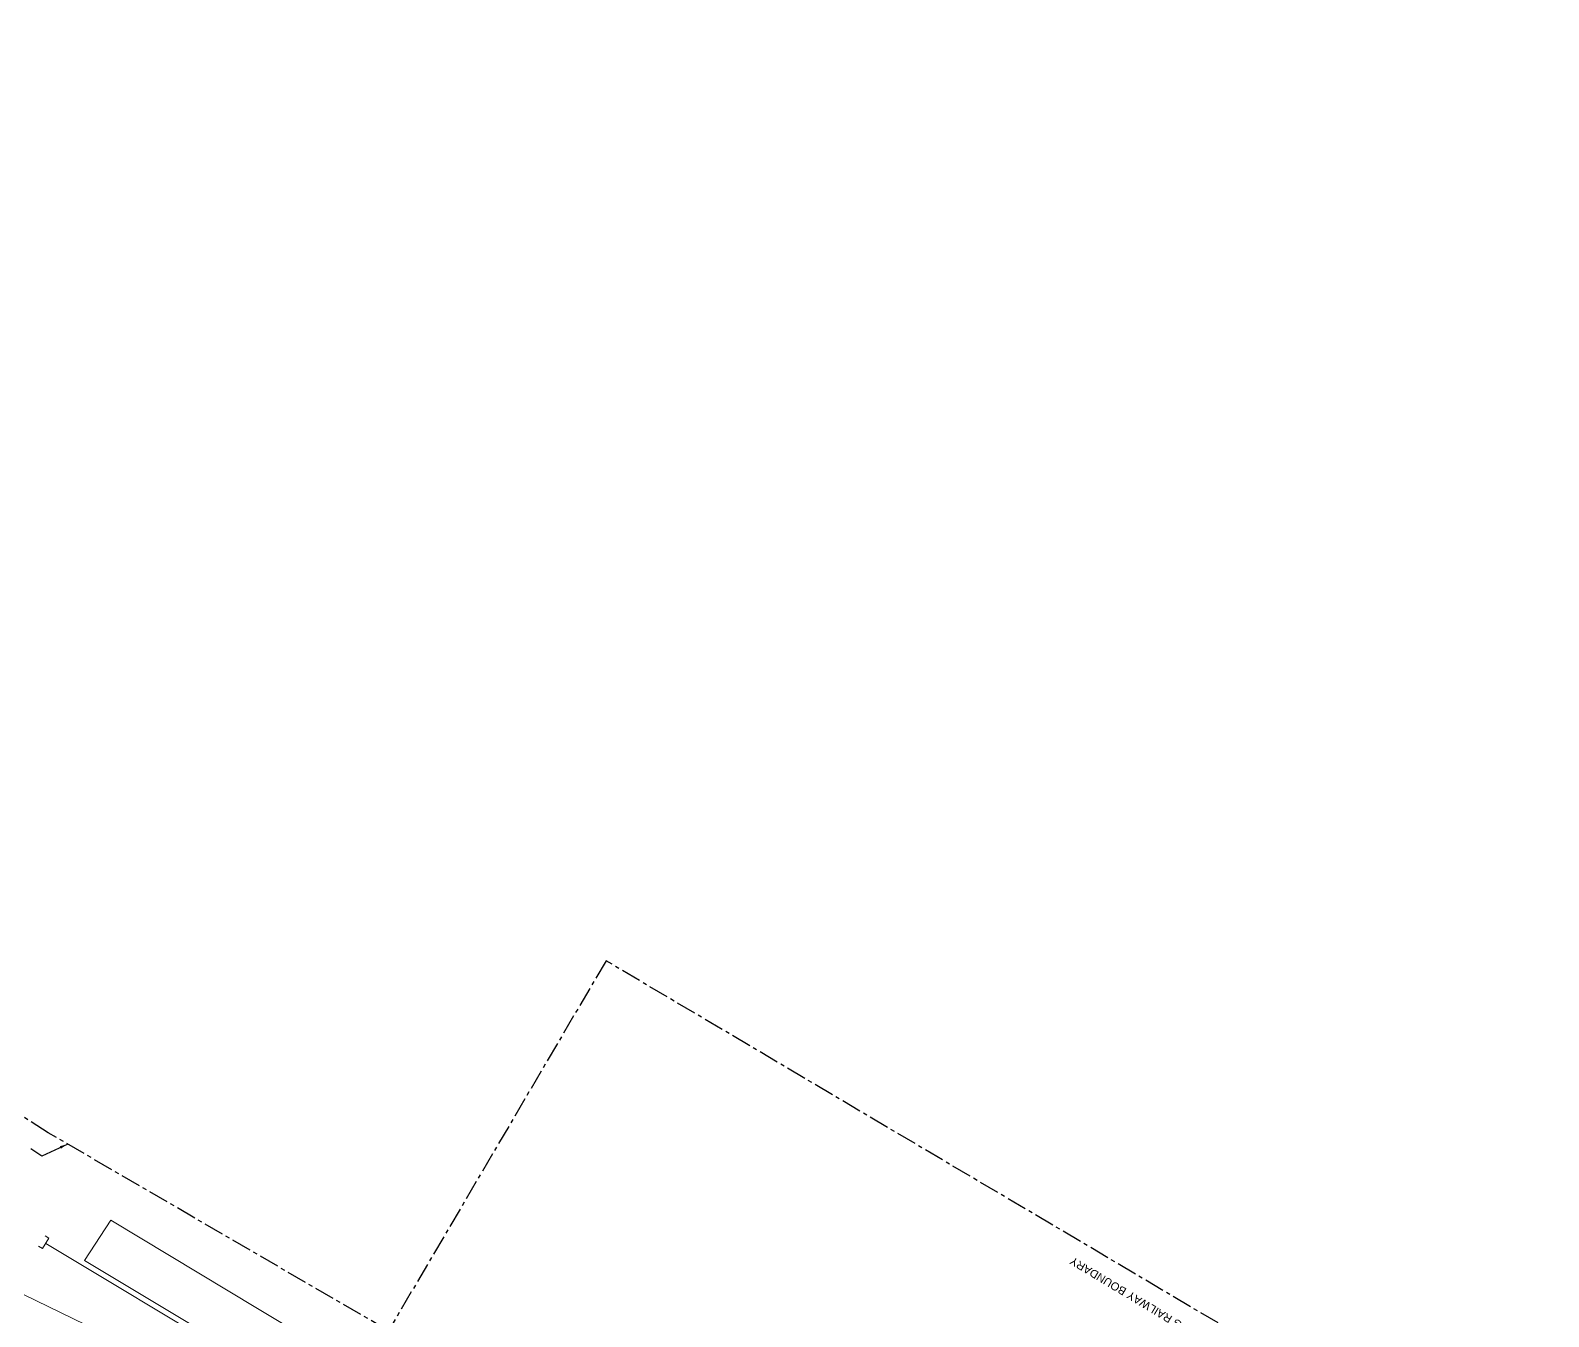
# Model space of a CAD drawing. Header units: metres. Extents: x 593168 to 611286, y 3401475 to 3412398.
# Drawn here: x 599656.3 to 600130.6, y 3408523 to 3408924.7 of the extents above; entities that cross this region are included whole.
import ezdxf
from ezdxf.enums import TextEntityAlignment as Align

# ---------------------------------------------------------------- set-up
doc = ezdxf.new("R2010")
doc.units = ezdxf.units.M
doc.header["$MEASUREMENT"] = 0
doc.linetypes.add('CENTER', pattern=[2, 1.25, -0.25, 0.25, -0.25])
doc.layers.add('Existing Railway Boundary', color=7, linetype='CENTER')
doc.layers.add('IR PROP. DETAILS', color=190, linetype='Continuous', lineweight=0)
doc.layers.add('Water Logged Area', color=5, linetype='Continuous', lineweight=0)
doc.styles.get("Standard").update_dxf_attribs({"font": 'arial_0.ttf'})
doc.dimstyles.new('ISO-25', dxfattribs={"dimtxt": 2.5, "dimasz": 2.5, "dimexe": 1.25, "dimexo": 0.625, "dimtad": 1, "dimtxsty": 'Standard', "dimcen": 2.5, "dimadec": 0, "dimazin": 0, "dimtfac": 1, "dimtmove": 0, "dimatfit": 3, "dimfxl": 1, "dimarcsym": 0})

msp = doc.modelspace()

# ---------------------------------------------------------------- linework, layer by layer
at = {"color": 3}
msp.add_circle((599613.1888, 3408457.1344), 70, dxfattribs=at)
at = {"layer": 'Existing Railway Boundary', "ltscale": 5}
msp.add_lwpolyline([(600068.3432, 3408361.2078), (600130.6112, 3408459.8878), (599836.1292, 3408634.1143), (599768.1577, 3408518.5779), (599661.815, 3408580.4349), (599612.2027, 3408612.2329), (599553.6452, 3408693.0476), (599543.655, 3408685.9527), (599543.655, 3408683.2921), (599530.154, 3408666.7376), (599508.5547, 3408629.4251), (598272.8019, 3409311.3517), (598226.2603, 3409339.3887), (598151.2488, 3409384.2728), (597917.699, 3409525.8316), (597735.9935, 3409630.0193)], dxfattribs=at)
at = {"layer": 'IR PROP. DETAILS'}
for points in [[(599719.4838, 3408512.6636), (599673.1641, 3408540.5174), (599681.4135, 3408553.0599), (599727.2245, 3408525.5444), (599757.0707, 3408507.6136)], [(599660.879, 3408548.2174), (599662.0633, 3408547.5079), (599660.0914, 3408544.2167), (599658.7517, 3408545.0194)], [(599661.0631, 3408545.8385), (599718.6366, 3408511.2497)]]:
    msp.add_lwpolyline(points, dxfattribs=at)
at = {"layer": 'Water Logged Area'}
msp.add_polyline3d([(599603.6667, 3408527.4479, 256.6539), (599507.8505, 3408575.5201, 257.9755), (599520.461, 3408604.3637, 257.0678), (599551.8349, 3408616.5466, 258.4284), (599588.2706, 3408588.2605, 258.1355), (599620.6015, 3408554.9479, 256.5389), (599650.2512, 3408531.748, 258.7023), (599742.9391, 3408486.7, 255.9491), (599738.2159, 3408454.3055, 256.7299), (599671.1601, 3408486.355, 256.415), (599603.6667, 3408527.4479, 256.6539)], dxfattribs=at)

# ---------------------------------------------------------------- texts
at = {"layer": 'Existing Railway Boundary', "linetype": 'Continuous', "ltscale": 5}
msp.add_text('EXISTING RAILWAY BOUNDARY', height=2.5, rotation=149, dxfattribs=at).set_placement((599981.9908, 3408541.7861, 613.7163), align=Align.RIGHT)

# ---------------------------------------------------------------- leaders
msp.add_leader([(599667.9289, 3408576.8786), (599659.8189, 3408573.1342), (599656.4251, 3408575.358)], dimstyle='ISO-25', override={"dimtxt": 3, "dimasz": 2.5, "dimgap": 0.625, "dimtad": 0, "dimdec": 3, "dimzin": 2, "dimtdec": 3}, dxfattribs=at)

doc.saveas('drawing.dxf')
